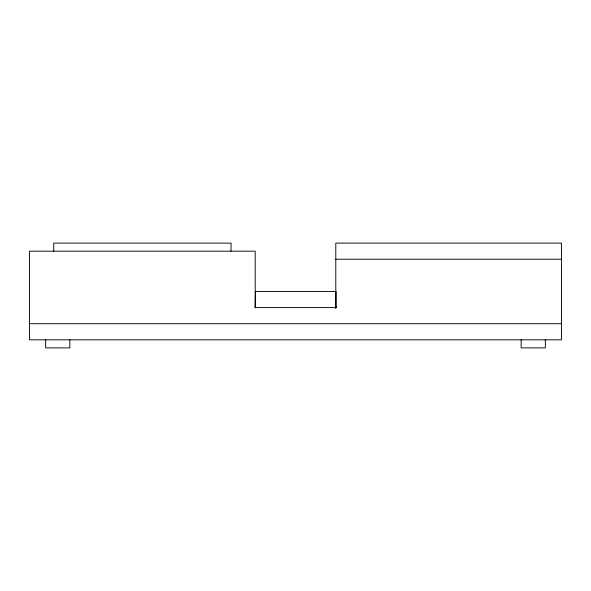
<?xml version="1.0" encoding="UTF-8"?>
<svg xmlns="http://www.w3.org/2000/svg" width="591" height="591" viewBox="0 0 591 591"><rect width="100%" height="100%" fill="white"/><g stroke="black" fill="none" stroke-linecap="round" stroke-linejoin="round"><path stroke-width="0.89" d="M255.46 291.474L255.201 307.845L255.201 251.175L29.55 251.175L29.55 339.825L561.45 339.825L561.45 243.115L335.799 243.115L335.799 306.951C337.771 308.118 334.462 308.066 335.348 308.037M335.799 259.235L561.45 259.235M255.209 291.474L336.05 291.474L336.05 307.586M255.209 307.586L336.575 307.586M29.55 323.705L561.45 323.705M336.153 307.061L336.419 307.46M545.33 339.825L545.33 347.885L521.151 347.885L521.151 339.825M231.029 251.175L231.029 243.115L53.729 243.115L53.729 251.175M69.849 339.825L69.849 347.885L45.67 347.885L45.67 339.825"/></g></svg>
